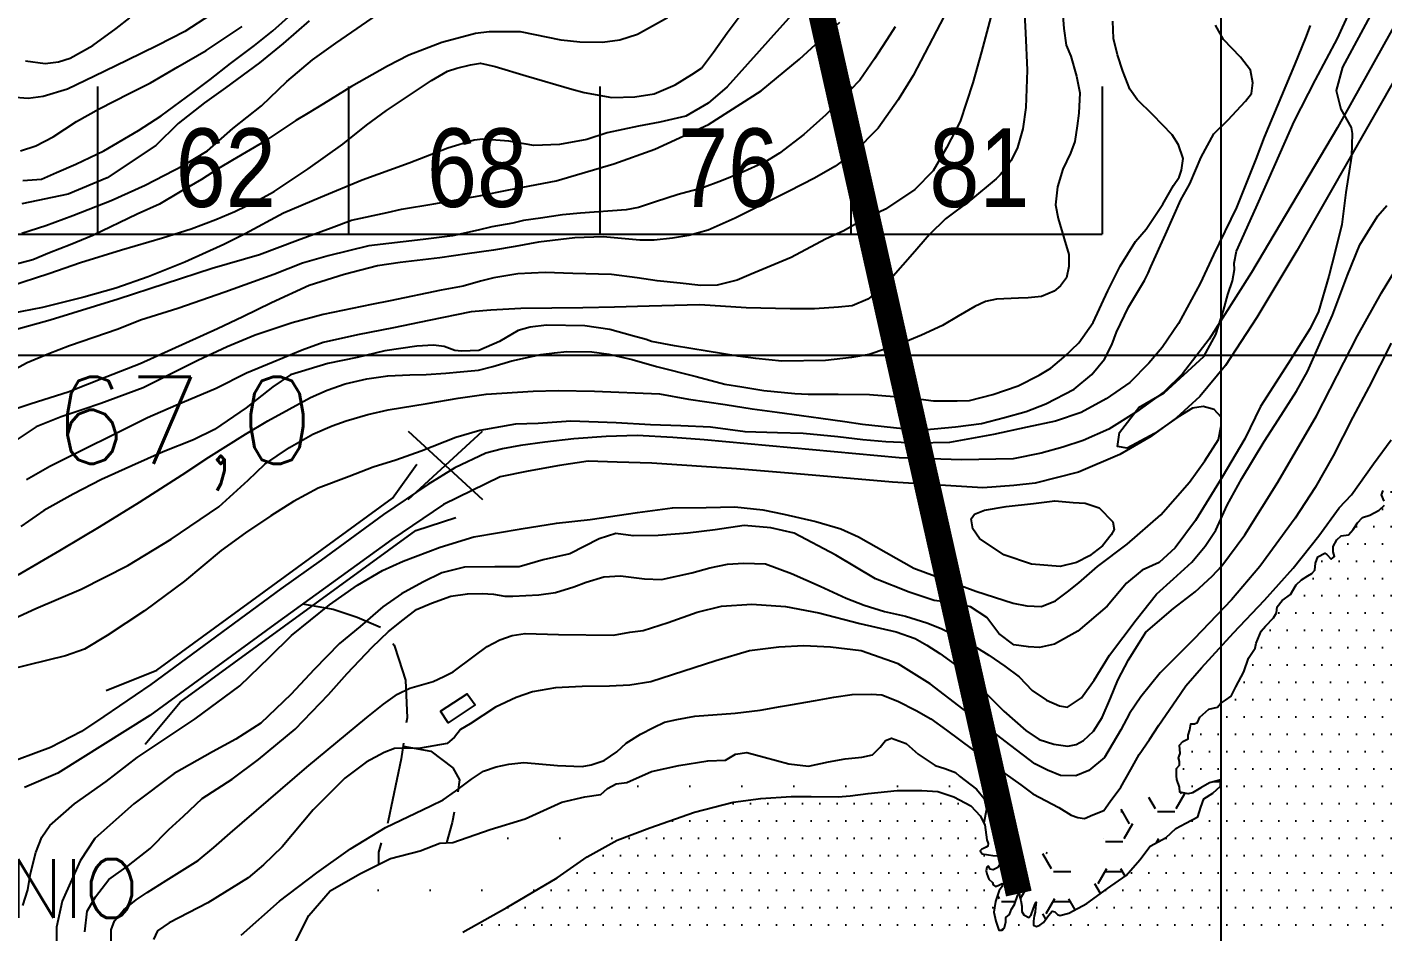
# Model space of a CAD drawing. Header units: millimetres. Extents: x 548366 to 1117317, y 7446967 to 14899125.
# Drawn here: x 551813 to 552434, y 7454151 to 7454565 of the extents above; entities that cross this region are included whole.
import ezdxf
from ezdxf.enums import TextEntityAlignment as Align

# ---------------------------------------------------------------- set-up
doc = ezdxf.new("R2010")
doc.units = ezdxf.units.MM
doc.header["$MEASUREMENT"] = 0
doc.linetypes.add('ACAD_ISO11W100', pattern=[33, 12, -3, 12, -3, 0, -3])
doc.linetypes.add('CAMINHO', pattern=[3.75, 3, -0.75])
for name, color, linetype in [('AFLORAMENTO_ROCHOSO', 32, 'Continuous'), ('AUTO_ESTRADA', 224, 'Continuous'), ('CAMINHO', 1, 'CAMINHO'), ('CURVA_INTERMEDIÁRIA', 32, 'Continuous'), ('CURVA_MESTRA', 36, 'Continuous'), ('EDIFICAÇÃO', 7, 'Continuous'), ('ELETRO_PROP', 230, 'Continuous'), ('HACHURA_OCEANO', 131, 'Continuous'), ('MALHA_TM', 8, 'Continuous'), ('OCEANO', 5, 'Continuous'), ('PONTE', 8, 'Continuous'), ('PRAIA', 7, 'Continuous'), ('PTO_COTADO', 7, 'Continuous'), ('RADIAIS', 222, 'Continuous')]:
    doc.layers.add(name, color=color, linetype=linetype)
doc.styles.add('ar_n', font='ARIALN.TTF', dxfattribs={"height": 30})
doc.styles.add('ROMANS', font='romans.shx')
pattern_1 = [(0, (0, 0), (3.96875, 7.9375), [0, -7.9375])]

msp = doc.modelspace()

# ---------------------------------------------------------------- hatches: boundary and pattern name
at = {"layer": 'AFLORAMENTO_ROCHOSO'}
h = msp.add_hatch(dxfattribs=at)
h.set_pattern_fill('HEX', color=256, scale=2.5, style=0)
h.set_pattern_definition([(0, (0, 0), (0, 13.74815), [7.9375, -15.875]), (120, (0, 0), (-11.906247155, -6.874075), [7.9375, -15.875]), (60, (7.938, 0), (-11.906247155, 6.874075), [7.9375, -15.875])])
h.paths.add_polyline_path([(552316.56, 7454176.48), (552322.92, 7454183.61), (552327.63, 7454189.93), (552334.92, 7454193.81), (552339.42, 7454197.99), (552343.92, 7454200.47), (552349.5, 7454203.26), (552350.9, 7454207.75), (552352.14, 7454211.62), (552356.33, 7454214.1), (552359.9, 7454217.36), (552360, 7454219.29), (552360, 7454220.29), (552354.78, 7454218.91), (552350.9, 7454216.58), (552347.02, 7454214.26), (552345, 7454213.79), (552341.28, 7454214.57), (552334.45, 7454211.5), (552330.57, 7454210.34), (552325.53, 7454213.05), (552318.93, 7454211.5), (552314.3, 7454207.2), (552313.8, 7454202.4), (552312.8, 7454198.1), (552311.9, 7454196.1), (552308.5, 7454195.2), (552303.2, 7454190.8), (552297.3, 7454187.5), (552294.9, 7454182.2), (552291.1, 7454178.3), (552284.3, 7454180.3), (552281.8, 7454183.7), (552280.4, 7454187.1), (552279.9, 7454189.1), (552278.5, 7454192), (552268.51, 7454188.25), (552265.01, 7454182.44), (552259.77, 7454172.84), (552259.77, 7454171.36), (552258.46, 7454169.63), (552256.81, 7454164.59), (552255.94, 7454159.55), (552256.9, 7454155.55), (552258.29, 7454151.3), (552259.86, 7454151.3), (552260.9, 7454152.6), (552261.42, 7454155.21), (552261.51, 7454157.12), (552263.16, 7454158.51), (552264.12, 7454160.94), (552265.51, 7454163.2), (552266.9, 7454167.54), (552267.42, 7454168.15), (552267.68, 7454167.98), (552267.77, 7454167.11), (552268.38, 7454164.94), (552268.73, 7454162.33), (552268.73, 7454159.98), (552269.77, 7454158.33), (552271.95, 7454157.21), (552273.08, 7454158.42), (552274.82, 7454163.11), (552275.43, 7454164.15), (552275.08, 7454161.72), (552274.9, 7454159.55), (552274.38, 7454157.9), (552274.12, 7454155.47), (552274.12, 7454153.64), (552275.6, 7454153.12), (552276.99, 7454153.73), (552278.69, 7454154.9), (552281.03, 7454158.04), (552282.73, 7454160.06), (552283.97, 7454159.75), (552285.22, 7454158.51), (552286.15, 7454158.04), (552290.34, 7454159.13), (552298.56, 7454163.62), (552308.02, 7454170.44)])
at = {"layer": 'HACHURA_OCEANO'}
h = msp.add_hatch(dxfattribs=at)
h.set_pattern_fill('DOTS', color=256, scale=5, style=0)
h.set_pattern_definition(pattern_1)
h.paths.add_polyline_path([(552860, 7454410), (552481.62, 7454410), (552481.15, 7454405.47), (552479.38, 7454404.14), (552474.73, 7454403.26), (552470.3, 7454401.49), (552466.54, 7454401.05), (552463.88, 7454399.72), (552462.56, 7454395.75), (552461.9, 7454392.84), (552460.29, 7454392.04), (552457.88, 7454391.9), (552456.8, 7454391.23), (552456.4, 7454388.82), (552455.6, 7454387.75), (552454.66, 7454386.68), (552453.72, 7454384.67), (552451.84, 7454381.73), (552449.16, 7454373.15), (552444.46, 7454368.2), (552442.18, 7454363.38), (552438.83, 7454360.3), (552437.63, 7454358.83), (552437.46, 7454356.59), (552437.73, 7454354.31), (552437.32, 7454353.24), (552434.37, 7454352.97), (552433.57, 7454350.97), (552434.91, 7454348.02), (552435.04, 7454346.14), (552432.63, 7454343.87), (552428.34, 7454341.59), (552424.98, 7454340.52), (552422.71, 7454338.11), (552420.69, 7454335.03), (552418.55, 7454332.62), (552415.19, 7454332.08), (552413.18, 7454330.21), (552411.52, 7454327.29), (552411.52, 7454324.74), (552412.06, 7454322.6), (552410.58, 7454321.4), (552408.57, 7454323.54), (552407.63, 7454324.21), (552404.41, 7454322.47), (552403.34, 7454319.52), (552403.07, 7454316.31), (552401.73, 7454314.83), (552399.85, 7454313.76), (552397.04, 7454312.02), (552394.49, 7454309.61), (552391.94, 7454305.19), (552388.05, 7454302.51), (552385.77, 7454299.57), (552385.5, 7454296.89), (552384.16, 7454294.48), (552380.54, 7454290.73), (552378.53, 7454288.45), (552376.2, 7454282.97), (552375.66, 7454280.56), (552372.71, 7454276.01), (552370.57, 7454269.85), (552366.81, 7454262.88), (552364.8, 7454258.6), (552362.12, 7454256.86), (552360, 7454255.37), (552360, 7454220.29), (552360.05, 7454220.3), (552360, 7454219.29), (552360, 7453910), (552860, 7453910)])
h = msp.add_hatch(dxfattribs=at)
h.set_pattern_fill('DOTS', color=256, scale=5, style=0)
h.set_pattern_definition(pattern_1)
h.paths.add_polyline_path([(552344.58, 7454232.41), (552343.45, 7454231), (552342.35, 7454229.79), (552341.12, 7454228.59), (552341.12, 7454226.98), (552339.67, 7454225.52), (552339.67, 7454223.58), (552339.67, 7454222.13), (552339.91, 7454220.43), (552341.12, 7454216.89), (552341.28, 7454214.57), (552345, 7454213.79), (552347.02, 7454214.26), (552350.9, 7454216.58), (552354.78, 7454218.91), (552360, 7454220.29), (552360, 7454255.37), (552359.84, 7454255.25), (552358.5, 7454253.51), (552357.14, 7454253.24), (552355.24, 7454249.93), (552352.78, 7454245.64), (552350.61, 7454241.89), (552348.76, 7454238.76), (552347.17, 7454236.2), (552345.8, 7454234.11)])
h = msp.add_hatch(dxfattribs=at)
h.set_pattern_fill('DOTS', color=256, scale=5, style=0)
h.set_pattern_definition(pattern_1)
h.paths.add_polyline_path([(552360, 7454217.45), (552356.33, 7454214.1), (552352.14, 7454211.62), (552350.9, 7454207.75), (552349.5, 7454203.26), (552343.92, 7454200.47), (552339.42, 7454197.99), (552334.92, 7454193.81), (552327.63, 7454189.93), (552322.92, 7454183.61), (552316.56, 7454176.48), (552308.02, 7454170.44), (552298.56, 7454163.62), (552290.34, 7454159.13), (552285.78, 7454157.95), (552283.97, 7454159.75), (552282.73, 7454160.06), (552281.03, 7454158.04), (552278.69, 7454154.9), (552276.99, 7454153.73), (552275.6, 7454153.12), (552274.12, 7454153.64), (552274.12, 7454155.47), (552274.38, 7454157.9), (552274.9, 7454159.55), (552275.08, 7454161.72), (552275.43, 7454164.15), (552274.82, 7454163.11), (552273.08, 7454158.42), (552271.95, 7454157.21), (552269.77, 7454158.33), (552268.73, 7454159.98), (552268.73, 7454162.33), (552268.38, 7454164.94), (552267.77, 7454167.11), (552267.68, 7454167.98), (552267.42, 7454168.15), (552266.9, 7454167.54), (552265.51, 7454163.2), (552264.12, 7454160.94), (552263.16, 7454158.51), (552261.51, 7454157.12), (552261.42, 7454155.21), (552260.9, 7454152.6), (552259.86, 7454151.3), (552258.29, 7454151.3), (552256.9, 7454155.55), (552255.94, 7454159.55), (552256.81, 7454164.59), (552258.46, 7454169.63), (552259.77, 7454171.36), (552259.77, 7454172.84), (552258.03, 7454171.8), (552256.8, 7454171.4), (552255.69, 7454172.14), (552255.41, 7454173.26), (552253.74, 7454174.74), (552252.72, 7454177.15), (552252.44, 7454178.54), (552252.72, 7454180.21), (552253.46, 7454180.77), (552254.3, 7454179.28), (552255.69, 7454179.01), (552257.82, 7454180.12), (552259.12, 7454182.16), (552260.05, 7454184.11), (552259.5, 7454185.03), (552257.92, 7454185.5), (552255.5, 7454185.59), (552253.55, 7454185.87), (552250.67, 7454186.33), (552249.75, 7454187.81), (552250.4, 7454188.46), (552251.23, 7454188.83), (552252.53, 7454189.39), (552253.18, 7454189.95), (552253.37, 7454191.15), (552252.72, 7454192.73), (552251.87, 7454199.58), (552249.74, 7454203.75), (552245.37, 7454208.39), (552237.66, 7454212.56), (552230.33, 7454214.88), (552222.99, 7454215.44), (552211.72, 7454215.33), (552198.32, 7454213.97), (552190.1, 7454212.9), (552184.61, 7454212.44), (552172.28, 7454212.6), (552163.14, 7454212.6), (552149.13, 7454211.68), (552136.49, 7454210.01), (552118.86, 7454205.41), (552098.3, 7454198.27), (552083.38, 7454192.64), (552069.67, 7454185.04), (552055.88, 7454175.34), (552032.73, 7454161.8), (552012.62, 7454150.4), (551995.26, 7454140.82), (551980.7, 7454130.65), (551971.56, 7454125.33), (551966.68, 7454123.96), (551962.57, 7454121.07), (551960.14, 7454119.25), (551957.09, 7454118.49), (551953.28, 7454117.73), (551948.26, 7454114.53), (551944.3, 7454110.58), (551940.95, 7454106.78), (551937.9, 7454101.45), (551936.68, 7454097.35), (551936.07, 7454093.7), (551935.71, 7454089.77), (551934.95, 7454087.49), (551934.49, 7454086.88), (551934.03, 7454084.75), (551934.34, 7454081.56), (551934.03, 7454080.5), (551932.82, 7454080.34), (551931.29, 7454080.8), (551929.31, 7454081.1), (551927.49, 7454080.65), (551926.72, 7454079.58), (551927.49, 7454077.61), (551929.62, 7454076.24), (551930.72, 7454074.25), (551929.47, 7454072.74), (551929.47, 7454071.07), (551930.23, 7454068.94), (551931.6, 7454066.96), (551933.12, 7454065.44), (551934.34, 7454063.46), (551934.95, 7454062.09), (551934.19, 7454059.66), (551934.34, 7454054.8), (551933.88, 7454049), (551933.48, 7454046.17), (551934.09, 7454043.54), (551934.29, 7454041.92), (551933.28, 7454038.48), (551931.45, 7454034.84), (551931.05, 7454033.43), (551931.05, 7454032.01), (551931.65, 7454031.2), (551933.07, 7454031.2), (551933.07, 7454029.38), (551932.67, 7454026.15), (551931.86, 7454023.52), (551929.22, 7454020.08), (551928.41, 7454017.25), (551927.6, 7454016.44), (551926.39, 7454016.44), (551925.38, 7454016.44), (551924.57, 7454016.04), (551923.96, 7454012.19), (551922.14, 7454007.34), (551920.51, 7454001.88), (551917.42, 7453995.58), (551916.09, 7453991.75), (551915.59, 7453990.08), (551915.75, 7453989.09), (551916.75, 7453988.42), (551917.84, 7453987.69), (551917.09, 7453985.43), (551914.38, 7453981.45), (551910.38, 7453975.29), (551905.71, 7453964.64), (551899.88, 7453954.66), (551897.55, 7453948.17), (551895.22, 7453945.51), (551892.72, 7453942.68), (551890.72, 7453939.02), (551887.51, 7453935.39), (551886.17, 7453933.56), (551886.01, 7453932.73), (551887.57, 7453931.95), (551886.34, 7453929.73), (551884.84, 7453928.07), (551881.51, 7453924.57), (551872.67, 7453916.75), (551869.01, 7453911.26), (551867.89, 7453910), (552360, 7453910)])
at = {"layer": 'PRAIA'}
h = msp.add_hatch(dxfattribs=at)
h.set_pattern_fill('DOTS', color=40, scale=15, style=0)
h.set_pattern_definition([(0, (0, 0), (11.90625, 23.8125), [0, -23.8125])])
h.paths.add_polyline_path([(552069.67, 7454185.04), (552083.38, 7454192.64), (552098.3, 7454198.27), (552118.86, 7454205.41), (552136.49, 7454210.01), (552149.13, 7454211.68), (552163.14, 7454212.6), (552172.28, 7454212.6), (552184.61, 7454212.44), (552190.1, 7454212.9), (552198.32, 7454213.97), (552211.72, 7454215.33), (552222.99, 7454215.44), (552230.33, 7454214.88), (552237.66, 7454212.56), (552245.37, 7454208.39), (552249.74, 7454203.75), (552251.38, 7454200.55), (552252.6, 7454206.91), (552251.55, 7454211.79), (552248.06, 7454215.98), (552240.21, 7454221.95), (552238.47, 7454223.7), (552233.58, 7454225.44), (552229.04, 7454226.84), (552221.35, 7454232.07), (552215.76, 7454236.95), (552209.13, 7454239.39), (552206.33, 7454238.35), (552203.89, 7454235.21), (552200.39, 7454231.72), (552195.5, 7454230.67), (552187.82, 7454229.98), (552180.13, 7454228.58), (552171.05, 7454226.49), (552161.97, 7454227.54), (552150.79, 7454230.67), (552142.76, 7454232.77), (552137.52, 7454232.07), (552132.98, 7454229.28), (552124.94, 7454228.93), (552111.67, 7454226.84), (552099.1, 7454224.05), (552087.71, 7454219.09), (552082.82, 7454218.39), (552078.98, 7454216.3), (552075.83, 7454213.51), (552068.5, 7454212.46), (552058.02, 7454210.02), (552041.25, 7454202.35), (552025.18, 7454197.46), (552008.07, 7454191.53), (552004.48, 7454191.32), (552003.53, 7454189.91), (552002.47, 7454188.89), (552001.09, 7454188.09), (551999.71, 7454187.9), (551998.27, 7454188.14), (551996.38, 7454188.98), (551993.05, 7454187.7), (551979.42, 7454184.21), (551965.45, 7454177.23), (551951.76, 7454169.34), (551941.98, 7454158.17), (551935, 7454144.22), (551935, 7454140.39), (551934.65, 7454134.46), (551933.25, 7454130.97), (551933.25, 7454127.48), (551933.6, 7454122.25), (551930.46, 7454119.11), (551927.31, 7454114.92), (551926.26, 7454111.44), (551927.66, 7454109.34), (551928.36, 7454105.16), (551928.01, 7454101.32), (551930.05, 7454093.5), (551930.71, 7454080.98), (551932.82, 7454080.34), (551934.03, 7454080.5), (551934.34, 7454081.56), (551934.03, 7454084.75), (551934.49, 7454086.88), (551934.95, 7454087.49), (551935.71, 7454089.77), (551936.07, 7454093.7), (551936.68, 7454097.35), (551937.9, 7454101.45), (551940.95, 7454106.78), (551944.3, 7454110.58), (551948.26, 7454114.53), (551953.28, 7454117.73), (551957.09, 7454118.49), (551960.14, 7454119.25), (551962.57, 7454121.07), (551966.68, 7454123.96), (551971.56, 7454125.33), (551980.7, 7454130.65), (551995.26, 7454140.82), (552012.62, 7454150.4), (552032.73, 7454161.8), (552055.88, 7454175.34)])

# ---------------------------------------------------------------- linework, layer by layer
at = {"layer": 'AUTO_ESTRADA', "linetype": 'Continuous'}
for points in [[(552459.35, 7454575.82), (552432.81, 7454529.4), (552394.86, 7454462.78), (552376.48, 7454432.18), (552362.19, 7454410.24), (552350.45, 7454395.96), (552339.73, 7454386.27), (552327.99, 7454377.6), (552313.7, 7454369.44), (552294.81, 7454361.28), (552274.9, 7454356.18), (552265.21, 7454355.16), (552250.91, 7454354.14), (552209.57, 7454356.69), (552169.24, 7454360.26), (552138.01, 7454362.8), (552099.21, 7454365.35), (552083.39, 7454365.86), (552070.12, 7454366.37), (552056.85, 7454364.33), (552042.55, 7454361.78), (552029.79, 7454359.23), (552003.76, 7454346.47), (551980.04, 7454330.46), (551926.44, 7454291.7), (551869.12, 7454249.83), (551827.05, 7454223.28), (551811.79, 7454216.83)], [(552440.57, 7454567.77), (552413.42, 7454519.21), (552374.09, 7454452.86), (552354.69, 7454422.26), (552342.44, 7454406.44), (552334.07, 7454398.07), (552321.37, 7454388.88), (552308.67, 7454381.01), (552296.85, 7454375.76), (552287.66, 7454372.7), (552277.59, 7454370.07), (552264.9, 7454367.45), (552241.13, 7454366.92), (552212.54, 7454367.94), (552123.22, 7454376.1), (552108.93, 7454377.12), (552092.59, 7454378.14), (552078.3, 7454377.63), (552063.5, 7454376.61), (552050.22, 7454375.08), (552038.99, 7454373.55), (552030.83, 7454372.02), (552023.22, 7454370.04), (552008.88, 7454363.35), (551996.63, 7454355.7), (551976.21, 7454341.93), (551947.63, 7454321.01), (551929.25, 7454307.75), (551869.61, 7454264.01), (551848.07, 7454249.34), (551837.8, 7454242.49), (551823.72, 7454235.07), (551801.57, 7454226.84)]]:
    msp.add_lwpolyline(points, dxfattribs=at)
at = {"layer": 'CAMINHO', "ltscale": 12.5, "flags": 128}
for points in [[(551939.17, 7454300.91), (551953.16, 7454298.5), (551964.26, 7454294.87), (551975.16, 7454290.18), (551981.14, 7454282.07), (551983.27, 7454275.46), (551986.31, 7454266.02), (551987.06, 7454248.75), (551984.43, 7454229.98), (551978.42, 7454201.44), (551973.91, 7454187.18), (551973.94, 7454181.47)], [(551985.23, 7454235.71), (551997.96, 7454233.36), (552008.11, 7454225.85), (552011.12, 7454220.21), (552009.99, 7454211.96), (552007.74, 7454200.69), (552005.13, 7454191.36)]]:
    msp.add_lwpolyline(points, dxfattribs=at)
at = {"layer": 'CURVA_INTERMEDIÁRIA'}
for points, elevation in [([(552178.91, 7454588.4), (552157.76, 7454564.69), (552133.73, 7454537.96), (552125.06, 7454530.4), (552114.81, 7454524.52), (552102.94, 7454521.77), (552093.19, 7454519.89), (552078.81, 7454516.89), (552069.48, 7454513.83), (552056.85, 7454511.45), (552045.23, 7454511.07), (552033.73, 7454512.95), (552021.85, 7454513.95), (552017.78, 7454513.45), (552005.78, 7454509.83), (551988.02, 7454502.95), (551966.46, 7454495.17), (551947.33, 7454487.17), (551930.51, 7454479.98), (551912.88, 7454470.47), (551903.12, 7454465.59), (551885.29, 7454457.53), (551868.41, 7454450.9), (551853.53, 7454445.64), (551838.9, 7454441.52), (551819.94, 7454436.84), (551805.81, 7454434.09)], 160), ([(552258.35, 7454584.44), (552250.37, 7454553.95), (552246.38, 7454539.76), (552240.54, 7454521.98), (552234.33, 7454509.93), (552228.12, 7454499.43), (552219.71, 7454490.83), (552206.34, 7454481.86), (552200.75, 7454479.21), (552195.46, 7454476.71), (552187.22, 7454471.98), (552178.77, 7454468.05), (552163.05, 7454459.74), (552144.81, 7454452.11), (552138.36, 7454449.37), (552129.18, 7454447.07), (552121.67, 7454446.81), (552112.22, 7454447.87), (552101.74, 7454449.02), (552092.56, 7454450.43), (552080.72, 7454451.94), (552063.09, 7454452.37), (552050.28, 7454452.81), (552037.82, 7454452.28), (552026.87, 7454450.34), (552020.72, 7454448.89), (552012.77, 7454446.59), (552002.7, 7454444.65), (551979.31, 7454439.87), (551970.74, 7454438.19), (551948.57, 7454433.59), (551934.37, 7454429.76), (551917.5, 7454424.11), (551904.69, 7454418.8), (551891.11, 7454412.47), (551866.11, 7454400), (551846.79, 7454392.79), (551838.57, 7454390.05), (551828.59, 7454386.69), (551817.02, 7454382.09), (551806.03, 7454374.8)], 120), ([(551811.02, 7454162.7), (551813.31, 7454169.83), (551814.43, 7454177.4), (551816.89, 7454187.02), (551819.67, 7454194), (551823.37, 7454199.4), (551834.59, 7454209.32), (551849.11, 7454219.58), (551863.4, 7454230.54), (551889.97, 7454248.24), (551910.38, 7454263.33), (551924.04, 7454276.57), (551934.14, 7454286.39), (551951.57, 7454300.49), (551964.35, 7454309.56), (551975.79, 7454316.26), (551985.25, 7454320.46), (552002.19, 7454326.95), (552017.67, 7454331.65), (552039.42, 7454335.37), (552055.48, 7454337.91), (552070.96, 7454339.67), (552092.65, 7454342.8), (552108.72, 7454344.96), (552124.2, 7454345.15), (552137.33, 7454345.35), (552150.07, 7454343.98), (552159.72, 7454341.99), (552174.42, 7454338.66), (552185.78, 7454335.33), (552194.01, 7454331.62), (552219.38, 7454317.31), (552247.79, 7454306.74), (552264.84, 7454301.27), (552271.11, 7454300.09), (552277.89, 7454299.76), (552284.27, 7454302.29), (552289.76, 7454306.46), (552294.96, 7454310.62), (552303.42, 7454318.06), (552317.13, 7454328.28), (552332.57, 7454341.67), (552345.64, 7454356.69), (552352.64, 7454366.46), (552358.89, 7454376.28), (552360.09, 7454382.52), (552360.1, 7454386.54), (552356.93, 7454389.98), (552351.84, 7454391.37), (552346.97, 7454390.67), (552340.25, 7454386.49), (552329.58, 7454379.05), (552317.05, 7454372.31), (552312.72, 7454373.08), (552313.57, 7454379.44), (552322.49, 7454390.9), (552333.96, 7454397.69), (552352.23, 7454414.24), (552357.75, 7454424.42), (552361.15, 7454435.45), (552363.28, 7454442.66), (552365.4, 7454449.03), (552366.25, 7454454.12), (552366.15, 7454457.13), (552367.16, 7454462.57), (552376.14, 7454482.57), (552385.13, 7454502.61), (552393.65, 7454522.03), (552403.35, 7454541.1), (552413.41, 7454560.05), (552424.53, 7454584.34)], 60), ([(552269.74, 7454577.2), (552270.52, 7454562.63), (552271.3, 7454545.53), (552270.6, 7454528.51), (552269.27, 7454518.62), (552266.88, 7454510.13), (552263.96, 7454504.15), (552259.84, 7454498.61), (552258.84, 7454497.55), (552257, 7454495.75), (552245.31, 7454486.01), (552233.83, 7454477.41), (552226.45, 7454470.3), (552218.69, 7454461.29), (552205.4, 7454446.11), (552198.26, 7454440.62), (552191.12, 7454437.51), (552184.71, 7454436.89), (552173.74, 7454436.17), (552162.6, 7454436.17), (552142.53, 7454436.59), (552121.25, 7454438.04), (552097.96, 7454437.41), (552082.17, 7454436.89), (552067.68, 7454436.58), (552039.21, 7454436.27), (552025.38, 7454435.52), (552016.37, 7454434.8), (551997.11, 7454430.76), (551980.78, 7454427.42), (551964.32, 7454424.2), (551948.68, 7454420.68), (551939, 7454417.22), (551925.75, 7454411.73), (551913.53, 7454406.65), (551899.63, 7454399.67), (551881.1, 7454391.8), (551868.08, 7454386.17), (551823.33, 7454363.95), (551812.67, 7454357.84)], 110), ([(552233.24, 7454570.37), (552218.97, 7454543.17), (552212.1, 7454531.9), (552202.91, 7454518.98), (552191.92, 7454507.79), (552183.03, 7454501.45), (552173.82, 7454496.11), (552162.12, 7454490.03), (552137.4, 7454477.79), (552125.02, 7454472.19), (552116.22, 7454469.81), (552108.66, 7454468.58), (552100.38, 7454467.61), (552093.72, 7454467.61), (552076.91, 7454469.19), (552063.97, 7454468.67), (552047.36, 7454466.71), (552036.53, 7454464.68), (552026.67, 7454463.01), (552014.61, 7454461.33), (552002.14, 7454459.56), (551983.83, 7454457.36), (551973.53, 7454455.86), (551958.24, 7454451.95), (551942.13, 7454446.84), (551924.96, 7454438.91), (551911.77, 7454432.52), (551900.15, 7454427.06), (551864.79, 7454410.88), (551849.48, 7454404.98), (551831.73, 7454398), (551814.83, 7454392.63), (551793.38, 7454385.63)], 130), ([(551805.06, 7454446.55), (551822.84, 7454452.37), (551837.38, 7454457.47), (551856.17, 7454463.28), (551875.04, 7454468.73), (551888.17, 7454472.83), (551899.36, 7454477.16), (551908.18, 7454480.77), (551919.1, 7454486.07), (551926.12, 7454489.97), (551941.79, 7454500.26), (551957.63, 7454511.57), (551968.51, 7454520.34), (551977.63, 7454527.14), (551991.86, 7454536.55), (551998.28, 7454540.75), (552005.55, 7454545.03), (552009.86, 7454546.53), (552016.17, 7454548.03), (552020.78, 7454548.73), (552027.4, 7454547.23), (552041.63, 7454543.03), (552062.62, 7454536.79), (552068.24, 7454535.29), (552080.87, 7454533.09), (552091.45, 7454533.28), (552100.27, 7454534.78), (552109.99, 7454538.78), (552117.51, 7454543.59), (552122.04, 7454546.53), (552127.48, 7454553.83), (552133.79, 7454562.74), (552139.22, 7454570.06)], 170), ([(551897.05, 7454570.9), (551885.15, 7454563.24), (551872.64, 7454556.85), (551858.58, 7454549.94), (551843.84, 7454542.8), (551831.42, 7454536.87), (551820.33, 7454533.53), (551813.47, 7454532.51), (551805.68, 7454533.16)], 230), ([(552106.41, 7454569.6), (552092.68, 7454561.85), (552084.58, 7454559.23), (552076.57, 7454558.19), (552066.17, 7454558.42), (552057.76, 7454559.36), (552039.05, 7454563.13), (552024.67, 7454563.07), (552018.39, 7454562.37), (552002.98, 7454558.18), (551995.02, 7454555.11), (551987.9, 7454552.37), (551978.09, 7454547.38), (551961.55, 7454538.06), (551948.72, 7454530.11), (551941.78, 7454525.77), (551936.03, 7454522.41), (551921.39, 7454512.72), (551906.99, 7454504.25), (551900.72, 7454500.42), (551892.82, 7454495.49), (551883.15, 7454489.83), (551873.57, 7454484.14), (551863.42, 7454479.61), (551843.01, 7454469.83), (551832.67, 7454465.53), (551823.17, 7454461.79), (551815.56, 7454458.66), (551806.85, 7454456.34)], 180), ([(551808.79, 7454314.31), (551827.87, 7454325.37), (551838.11, 7454331.44), (551846.08, 7454336.19), (551864.51, 7454347.54), (551883.92, 7454360.13), (551896.19, 7454368.21), (551912.96, 7454378.7), (551923.29, 7454384.77), (551942.88, 7454395.45), (551950.51, 7454398.95), (551958.62, 7454401.77), (551968.56, 7454404.05), (551978.22, 7454405.51), (551988.31, 7454405.89), (551995.87, 7454406.07), (552004.9, 7454406.71), (552011.37, 7454407.26), (552019.76, 7454407.99), (552026.41, 7454409.72), (552035.1, 7454412.29), (552041.39, 7454413.75), (552048.41, 7454415.21), (552054.66, 7454416.03), (552060.22, 7454416.58), (552071.79, 7454416.4), (552079.54, 7454415.31), (552090.29, 7454412.94), (552101.39, 7454409.73), (552119.52, 7454405.08), (552132.73, 7454401.62), (552140.53, 7454400.39), (552150.64, 7454398.75), (552164.76, 7454397.38), (552170.87, 7454397.11), (552184.69, 7454397.11), (552198.99, 7454396.84), (552210.29, 7454395.92), (552220.16, 7454395.11), (552228.26, 7454394.01), (552239.1, 7454394.01), (552244.89, 7454394.1), (552255.45, 7454396.84), (552267.1, 7454400.85), (552276.75, 7454405.77), (552279.76, 7454407.52), (552282.06, 7454409.03), (552287.98, 7454413.96), (552294.9, 7454420.52), (552301.5, 7454429.86), (552308.15, 7454444.45), (552313.81, 7454455.65), (552320.92, 7454467.05), (552325.74, 7454472.7), (552333.43, 7454484.08), (552338.35, 7454492.65), (552340.87, 7454496.52), (552342.05, 7454499.72), (552342.77, 7454505.04), (552340.63, 7454511.32), (552337.69, 7454515.95), (552328.79, 7454525.05), (552321.69, 7454532.09), (552318.32, 7454536.77), (552315.14, 7454545.17), (552312.65, 7454552.53), (552310.82, 7454560.14), (552310.5, 7454567.97)], 90), ([(551810.48, 7454470.8), (551821.48, 7454474.37), (551833.85, 7454478.9), (551851.46, 7454485.77), (551867, 7454492.91), (551884.83, 7454501.95), (551895.53, 7454508.64), (551907.22, 7454518.77), (551920.35, 7454529.22), (551932.01, 7454540.42), (551943.66, 7454550.34), (551954.48, 7454557.87), (551975.96, 7454572.74)], 190), ([(551810.95, 7454494.96), (551819.57, 7454495.59), (551826.48, 7454498.65), (551835.22, 7454502.53), (551848.09, 7454508.65), (551863.93, 7454517.87), (551874.43, 7454524.61), (551888.82, 7454535.28), (551896.88, 7454541.21), (551906.22, 7454548.63), (551917.09, 7454556.87), (551925.54, 7454563.54), (551934.04, 7454571.29)], 210), ([(551812.19, 7454549.76), (551821.2, 7454548.59), (551827.29, 7454549.32), (551832.65, 7454551.02), (551843.06, 7454556.79), (551853.7, 7454564.62), (551859.99, 7454569.49)], 240), ([(552210.77, 7454565.39), (552208.38, 7454561.58), (552201.24, 7454550.77), (552194.49, 7454540.9), (552185.75, 7454531.79), (552178.93, 7454525.09), (552168.9, 7454516.06), (552157.71, 7454507.56), (552151.07, 7454503.35), (552140.13, 7454498.52), (552131.24, 7454494.82), (552122.2, 7454491.5), (552111.23, 7454488.55), (552100.86, 7454485.18), (552093.07, 7454482.65), (552087.45, 7454481.48), (552066.51, 7454480.01), (552058.31, 7454479.17), (552048.26, 7454477.75), (552040.38, 7454476.68), (552035.46, 7454475.4), (552025.85, 7454473.76), (552019.7, 7454472.27), (552007.83, 7454469.66), (551994.37, 7454467.93), (551969.56, 7454464.99), (551950.88, 7454460.49), (551939.19, 7454457.04), (551925.99, 7454451.92), (551903.53, 7454443.83), (551881.97, 7454436.32), (551864.91, 7454430.91), (551854.72, 7454426.84), (551832.4, 7454419.16), (551822.92, 7454415.61), (551812.97, 7454411.46), (551788.79, 7454398.44)], 140), ([(551791.52, 7454287.18), (551816.92, 7454298.85), (551837.77, 7454307.6), (551859.11, 7454318.51), (551878.98, 7454330.58), (551900.87, 7454345.45), (551914.22, 7454357.63), (551921.92, 7454365.01), (551933.13, 7454372.61), (551943.92, 7454378.67), (551952.75, 7454382.47), (551959.11, 7454384.84), (551969.08, 7454387.71), (551978.38, 7454389.89), (551996.25, 7454392.77), (552010.42, 7454395.24), (552023.32, 7454397.01), (552044.79, 7454398.45), (552056.29, 7454398.76), (552072.89, 7454398.46), (552102.77, 7454397.22), (552116.1, 7454394.75), (552132.83, 7454392.29), (552145.15, 7454390.33), (552156.61, 7454388.87), (552167.83, 7454387.31), (552176.66, 7454386.02), (552187.71, 7454384.55), (552195.8, 7454383.27), (552214.21, 7454381.24), (552223.78, 7454380.69), (552238.36, 7454382.08), (552250.25, 7454383.62), (552260.89, 7454386.3), (552270.84, 7454389.07), (552279.86, 7454392.67), (552292.71, 7454399.27), (552300.84, 7454406.1), (552306.69, 7454413.08), (552310.08, 7454419.66), (552312.14, 7454425.41), (552317.7, 7454436.88), (552325.09, 7454449.11), (552326.65, 7454452.55), (552327.89, 7454455.34), (552334.67, 7454470.24), (552341.66, 7454486.12), (552345.87, 7454493.42), (552350.92, 7454505.72), (552356.77, 7454516.41), (552363.14, 7454522.65), (552371.29, 7454531.35), (552374.13, 7454534.88), (552374.72, 7454539.8), (552373.57, 7454545.53), (552368.96, 7454551.56), (552361.27, 7454559.64), (552357.5, 7454566.15)], 80), ([(552401.01, 7454566.09), (552398.83, 7454560.34), (552393.82, 7454548.02), (552379.81, 7454514.92), (552376.01, 7454504.71), (552367.2, 7454482.66), (552356.64, 7454460.94), (552350.58, 7454447.79), (552340.61, 7454429.51), (552333.1, 7454418.5), (552327.06, 7454411.26), (552318.28, 7454402.36), (552307.51, 7454394.87), (552295.94, 7454388.65), (552284.21, 7454384.61), (552271.18, 7454382), (552255.89, 7454378.56), (552235.58, 7454374.86), (552220.52, 7454374.62), (552206.42, 7454375.21), (552195.88, 7454376.16), (552184.5, 7454377.47), (552168.62, 7454379.01), (552156.88, 7454379.37), (552141.98, 7454379.74), (552126.09, 7454382), (552112.57, 7454382.59), (552098.57, 7454382.95), (552082.96, 7454383.89), (552062.08, 7454384.6), (552047.13, 7454383.53), (552036.74, 7454383.26), (552020.37, 7454380.41), (552009.46, 7454377.2), (551993.48, 7454370.91), (551981.85, 7454366.75), (551971.53, 7454363.54), (551960.5, 7454359.27), (551946.33, 7454353.97), (551935.06, 7454347.91), (551924.62, 7454341.27), (551913, 7454333.55), (551901.81, 7454325.4), (551885.09, 7454311.39), (551866.77, 7454297.79), (551849.59, 7454286.4), (551839.16, 7454280.22), (551830.54, 7454277.08), (551805.04, 7454270.78)], 70), ([(551809.91, 7454508.57), (551816.86, 7454510.94), (551824.81, 7454515.07), (551835.53, 7454522.03), (551845.91, 7454527.78), (551859.65, 7454534.88), (551869.54, 7454539.7), (551882.03, 7454547.05), (551895.05, 7454554.55), (551911.55, 7454565.53)], 220), ([(551839.35, 7454150.54), (551840.39, 7454160.01), (551844.24, 7454166.7), (551850.37, 7454174.54), (551859.36, 7454180.99), (551869.27, 7454188.83), (551877.89, 7454197.49), (551884.56, 7454203.69), (551893.23, 7454211.8), (551906.92, 7454220.62), (551918.98, 7454229.61), (551935.83, 7454243.44), (551951, 7454259.45), (551959.64, 7454269.09), (551971.11, 7454281.12), (551978.62, 7454288.31), (551985.31, 7454293.54), (551991.39, 7454298.38), (551998.3, 7454301.19), (552007.16, 7454304.42), (552014.73, 7454305.5), (552021.55, 7454305.75), (552026.74, 7454305.31), (552031.92, 7454304.45), (552035.6, 7454304.45), (552047.49, 7454305.1), (552055.05, 7454306.18), (552063.48, 7454308.77), (552069.1, 7454310.93), (552077.31, 7454313.3), (552084.88, 7454313.73), (552095.9, 7454312.44), (552103.72, 7454312.08), (552117.6, 7454315.19), (552125.76, 7454317.48), (552133.84, 7454319.13), (552141.19, 7454319.56), (552151.34, 7454319.35), (552163.23, 7454314.82), (552176.42, 7454308.99), (552188.3, 7454303.59), (552196.52, 7454300.35), (552205.84, 7454297.39), (552215.47, 7454295.29), (552225.19, 7454292.26), (552231.89, 7454289.67), (552243.56, 7454283.63), (552253.72, 7454277.37), (552261.07, 7454272.41), (552267.55, 7454267.44), (552273.6, 7454261.18), (552280.09, 7454256.86), (552286.14, 7454254.27), (552289.68, 7454253.66), (552296.08, 7454257.94), (552301.92, 7454265.93), (552309.05, 7454277.37), (552321.15, 7454293.56), (552330.45, 7454305.43), (552338.38, 7454312.38), (552346.72, 7454320), (552352.76, 7454327.36), (552357.66, 7454334.71), (552362.9, 7454346.15), (552369.63, 7454358.35), (552379.93, 7454375.35), (552386.3, 7454385.31), (552394.66, 7454398.36), (552399.73, 7454407.51), (552411.18, 7454433.33), (552418.09, 7454451.61), (552423.66, 7454465.5), (552428.55, 7454473.51), (552431.98, 7454478.74), (552436.1, 7454483.58)], 40), ([(551851.51, 7454146.43), (551851.46, 7454151.49), (551852.99, 7454155.66), (551857.32, 7454160.72), (551862.84, 7454165.3), (551867.99, 7454168.57), (551876.72, 7454174.2), (551891.29, 7454183.32), (551898.58, 7454189.29), (551906.03, 7454195.79), (551941.12, 7454226.06), (551968.66, 7454248.81), (551976.3, 7454255.01), (551982.64, 7454259.6), (551988.4, 7454262.28), (551998.96, 7454265.42), (552003.98, 7454267.62), (552008.17, 7454269.84), (552017.89, 7454276.95), (552023.77, 7454281.36), (552029.52, 7454284.41), (552035.22, 7454286.51), (552041.25, 7454287.29), (552056.48, 7454286.84), (552081.74, 7454286.58), (552089.15, 7454287.89), (552095.24, 7454288.74), (552106.71, 7454292.46), (552119.98, 7454297.19), (552131.1, 7454299.89), (552145.13, 7454300.74), (552160.56, 7454299.74), (552175.76, 7454296.86), (552194.61, 7454291.94), (552211.24, 7454288.04), (552219.95, 7454285.03), (552225.19, 7454282.02), (552231.16, 7454278.16), (552241.73, 7454270.53), (552260.49, 7454251.78), (552270.68, 7454242.91), (552276.77, 7454238.78), (552283.52, 7454236.69), (552289.83, 7454235.66), (552293.65, 7454236.52), (552297.06, 7454238.35), (552301.71, 7454242.54), (552305.64, 7454248.89), (552309.44, 7454257.66), (552312.87, 7454265.99), (552317.65, 7454275.21), (552322.57, 7454283), (552325.67, 7454287.99), (552338.27, 7454298.86), (552348.3, 7454306.45), (552356.1, 7454313.65), (552360.42, 7454318.43), (552370.94, 7454332.5), (552386.1, 7454356.79), (552403.82, 7454387.13), (552422.71, 7454423.71), (552433.56, 7454443.5), (552441.75, 7454456.86)], 30), ([(552438.1, 7454420.46), (552427.79, 7454400.23), (552420.55, 7454386.54), (552411.49, 7454368.78), (552403.25, 7454354.24), (552394.01, 7454340.23), (552377.8, 7454318.12), (552364.84, 7454302.74), (552347.78, 7454284.97), (552332.21, 7454269.3), (552323.33, 7454258.31), (552318.08, 7454250.65), (552314.22, 7454243.2), (552306.69, 7454230.58), (552299.51, 7454224.62), (552293.51, 7454222.11), (552286.48, 7454222.32), (552280.52, 7454224.73), (552274.7, 7454227.57), (552263.81, 7454236.06), (552255.21, 7454242.65), (552241.9, 7454252.67), (552226.82, 7454264.35), (552212.2, 7454273.42), (552195.18, 7454279.35), (552181.12, 7454281.05), (552168.83, 7454281.76), (552157.41, 7454281.12), (552143.92, 7454279.42), (552128.54, 7454274.84), (552108.65, 7454268.39), (552098.71, 7454265.2), (552089.14, 7454263.71), (552079.84, 7454263.14), (552067.27, 7454263), (552055.15, 7454262.5), (552044.57, 7454260.59), (552037.1, 7454257.95), (552027.58, 7454253.63), (552015.91, 7454245.96), (552011.53, 7454243.29), (552008.81, 7454239.76), (552005.37, 7454236.88), (551993.16, 7454234.75), (551981.24, 7454234.58), (551976.55, 7454232.88), (551968.31, 7454228.45), (551958.56, 7454221), (551949.47, 7454212.01), (551944, 7454206.46), (551929.75, 7454189.62), (551921.3, 7454181.26), (551914.29, 7454175.36), (551895.77, 7454163.96), (551878.01, 7454154.73), (551872.62, 7454151.06), (551870.88, 7454147.13)], 20), ([(551911.08, 7454149.11), (551928.61, 7454164.6), (551945.75, 7454177.72), (551961.08, 7454188.58), (551977.16, 7454198.37), (551997.94, 7454208.36), (552003.6, 7454211.13), (552009.22, 7454215.05), (552016.56, 7454220.65), (552022.11, 7454224.26), (552027.89, 7454226.26), (552033.66, 7454227.48), (552040.55, 7454228.26), (552055.93, 7454226.86), (552067.26, 7454226.42), (552071.37, 7454227.08), (552077.42, 7454229.16), (552083.21, 7454233.08), (552087.49, 7454237.04), (552093.97, 7454241.24), (552099.97, 7454244.34), (552104.99, 7454246.66), (552110.76, 7454247.99), (552118.87, 7454249.43), (552137.38, 7454250.87), (552148.93, 7454252.21), (552158.14, 7454253.89), (552162.84, 7454254.63), (552174.22, 7454256.66), (552182.7, 7454258.21), (552190.98, 7454259.45), (552199.83, 7454259.57), (552204.64, 7454259.3), (552212.03, 7454256.41), (552220.37, 7454252.06), (552227.13, 7454248.19), (552234.26, 7454243.12), (552246.24, 7454234.16), (552257.4, 7454225.79), (552268.37, 7454217.94), (552273.87, 7454213.81), (552285.74, 7454207.61), (552291.43, 7454204.1), (552294.45, 7454202.98), (552297.59, 7454202.59), (552301.35, 7454204.19), (552306.38, 7454206.29), (552309.28, 7454210.32), (552314.24, 7454216.93), (552318.69, 7454225.09), (552322.62, 7454231.91), (552327.27, 7454238.72), (552331.62, 7454245.37), (552339.63, 7454257.13), (552343.97, 7454263.32), (552351.11, 7454271.59), (552365.75, 7454287.69), (552380.01, 7454302.7), (552393.15, 7454317.37), (552404.94, 7454332.13), (552414.17, 7454344.98), (552419.86, 7454350.95), (552430.02, 7454365.12), (552438.08, 7454376.17)], 10), ([(552251.65, 7454343.87), (552261.67, 7454345.56), (552274.17, 7454346.92), (552283.96, 7454348.16), (552292.4, 7454347.37), (552297.83, 7454347.08), (552304.3, 7454344.93), (552310.57, 7454338.47), (552311.16, 7454334.95), (552309.76, 7454332.59), (552305.82, 7454327.51), (552299.85, 7454323), (552293.84, 7454319.82), (552286.41, 7454318.02), (552273.25, 7454319.14), (552260.54, 7454323.43), (552249.4, 7454330.88), (552246.36, 7454335.28), (552245.57, 7454339.9), (552247.15, 7454342.05), (552251.65, 7454343.87)], 70)]:
    msp.add_lwpolyline(points, dxfattribs=dict(at, elevation=elevation))
at = {"layer": 'CURVA_MESTRA'}
for points, elevation in [([(552287.34, 7454574.76), (552288, 7454564.67), (552289.06, 7454556.98), (552291.2, 7454551.93), (552293.86, 7454542.78), (552295.45, 7454535.22), (552294.92, 7454525.8), (552294.13, 7454520.09), (552293.06, 7454512.79), (552291.07, 7454507.49), (552287.61, 7454500.19), (552285.22, 7454492.09), (552284.29, 7454483.87), (552285.49, 7454477.5), (552288.14, 7454468.21), (552290.27, 7454461.05), (552290.27, 7454455.49), (552289.2, 7454450.43), (552286.59, 7454446.68), (552283.66, 7454444.2), (552277.86, 7454441.84), (552271.76, 7454441.13), (552267.31, 7454441), (552257.18, 7454440.58), (552252.19, 7454439.47), (552247.3, 7454437.28), (552239.6, 7454432.73), (552232.42, 7454428.45), (552222.83, 7454424.11), (552213.59, 7454420.26), (552198.91, 7454415.22), (552190.71, 7454413.88), (552178.77, 7454412.44), (552158.87, 7454412.14), (552146.95, 7454413.36), (552138.64, 7454414.51), (552124.56, 7454416.76), (552109.67, 7454419.2), (552099.1, 7454421.14), (552096.61, 7454422.15), (552090.4, 7454423.85), (552080, 7454426.67), (552068.55, 7454428.33), (552050.96, 7454428.69), (552043.55, 7454427.8), (552037.99, 7454426.16), (552029.5, 7454421.26), (552019.98, 7454417.04), (552012.02, 7454416.79), (552009.01, 7454417.12), (552004.09, 7454418.89), (551999.21, 7454419.53), (551991.49, 7454419), (551976.85, 7454416.86), (551964.12, 7454413.79), (551950.81, 7454411.13), (551933.62, 7454405.84), (551925.53, 7454400.34), (551913.38, 7454390.81), (551898.74, 7454380.82), (551889.16, 7454376.16), (551875.22, 7454370.62), (551860.98, 7454364.23), (551847.01, 7454357.97), (551833.97, 7454351.18), (551820.6, 7454343.79), (551810.09, 7454336.47)], 100), ([(551800.9, 7454424.89), (551823.53, 7454431.18), (551854.65, 7454440.75), (551897.74, 7454454.75), (551919.5, 7454461.04), (551936.89, 7454467.7), (551952.33, 7454473.33), (551961.54, 7454476.86), (551977.89, 7454480.3), (551984.57, 7454481.78), (551999.28, 7454484.36), (552020.11, 7454487.98), (552033.77, 7454490.66), (552055.36, 7454494.79), (552081.82, 7454502.57), (552100.62, 7454509.31), (552125.18, 7454520.71), (552149.29, 7454536.14), (552166.96, 7454550.56), (552185.38, 7454567.56)], 150), ([(551942.17, 7454568.21), (551930.26, 7454557.77), (551919.41, 7454548.99), (551903.85, 7454537.4), (551894.2, 7454530.51), (551882.19, 7454521.07), (551871.88, 7454510.96), (551849.63, 7454496.21), (551831.72, 7454488.74), (551810.58, 7454484.24)], 200), ([(552429.48, 7454572.47), (552415.72, 7454546.93), (552412.89, 7454536.23), (552415.05, 7454527.63), (552419.68, 7454519.21), (552420.17, 7454516.47), (552419.84, 7454506.21), (552417.26, 7454489.43), (552415.4, 7454474.74), (552412.33, 7454462.49), (552409.5, 7454451.19), (552404.71, 7454434.88), (552400.91, 7454427.13), (552390.88, 7454411.18), (552378.15, 7454391.34), (552371.04, 7454376.53), (552360.58, 7454359.02), (552348.38, 7454339.16), (552339.05, 7454326.59), (552331.8, 7454319.83), (552323.99, 7454316.41), (552316.8, 7454310.42), (552307.92, 7454299.84), (552294.39, 7454288.46), (552283.84, 7454282.48), (552276.96, 7454280.94), (552271.86, 7454281.31), (552265.16, 7454282.18), (552258.24, 7454287.36), (552252.69, 7454294.63), (552245.23, 7454299.52), (552238.11, 7454301.3), (552228.63, 7454302.47), (552217.18, 7454306.35), (552201.7, 7454312.44), (552183.55, 7454323.23), (552164.53, 7454333.38), (552153.72, 7454335.75), (552141.62, 7454336.83), (552128.22, 7454334.89), (552115.68, 7454333.38), (552102.17, 7454332.3), (552090.71, 7454332.08), (552082.71, 7454333.16), (552075.15, 7454330.78), (552061.7, 7454323.92), (552049.48, 7454321.16), (552038.44, 7454317.91), (552027.31, 7454317.91), (552013.32, 7454317.71), (552003, 7454315.1), (551994.33, 7454310.86), (551984.58, 7454305.54), (551975.98, 7454299.57), (551965.64, 7454290.6), (551956.05, 7454282.75), (551944.44, 7454270.82), (551933.79, 7454259.42), (551920.01, 7454246.28), (551908.59, 7454238.98), (551897.9, 7454233.11), (551880.29, 7454223.15), (551861.78, 7454209.29), (551844.03, 7454193.32), (551837.28, 7454183.11), (551828.96, 7454164.63), (551826.44, 7454152.72), (551826.44, 7454140.67)], 50)]:
    msp.add_lwpolyline(points, dxfattribs=dict(at, elevation=elevation))
at = {"layer": 'EDIFICAÇÃO'}
msp.add_lwpolyline([(552002.38, 7454251.8), (552014.67, 7454259.72), (552018.22, 7454254.72), (552005.93, 7454246.34), (552002.38, 7454251.8)], dxfattribs=at)
at = {"layer": 'ELETRO_PROP', "linetype": 'ACAD_ISO11W100', "lineweight": -3, "ltscale": 6.25, "elevation": 200, "flags": 128}
msp.add_lwpolyline([(552267.42, 7454168.15, 12, 12, 0), (552047.04, 7455150.08, 12, 12, 0), (552168.73, 7456345.85, 12, 12, 0), (552826.6, 7456584.53, 12, 12, 0), (552824.31, 7456593.7, 12, 12, 0), (552808.25, 7456621.21, 12, 12, 0), (552793.34, 7456651, 12, 12, 0), (552787.61, 7456679.65, 12, 12, 0), (552791.05, 7456686.53, 12, 12, 0), (552803.67, 7456696.84, 12, 12, 0), (552824.31, 7456702.57, 12, 12, 0), (552843.34, 7456706.89, 12, 12, 0), (552878.9, 7456705.75, 12, 12, 0), (552899.54, 7456705.75, 12, 12, 0), (552931.65, 7456702.31, 12, 12, 0), (552958.03, 7456701.16, 12, 12, 0), (552992.44, 7456696.58, 12, 12, 0), (553010.79, 7456696.58, 12, 12, 0), (553025.7, 7456696.58, 12, 12, 0), (553049.78, 7456704.6, 12, 12, 0), (553070.43, 7456714.91, 12, 12, 0), (553079.6, 7456727.52, 12, 12, 0), (553091.07, 7456749.29, 12, 12, 0), (553100.25, 7456764.19, 12, 12, 0), (553108.27, 7456777.95, 12, 12, 0), (553111.71, 7456790.55, 12, 12, 0), (553114.01, 7456804.3, 12, 12, 0), (553114.01, 7456816.91, 12, 12, 0), (553110.57, 7456829.52, 12, 12, 0), (553107.13, 7456843.27, 12, 12, 0), (553094.51, 7456855.87, 12, 12, 0), (553054.37, 7456875.36, 12, 12, 0), (553016.52, 7456892.55, 12, 12, 0), (553000.47, 7456902.86, 12, 12, 0), (552991.29, 7456916.61, 12, 12, 0), (552989, 7456933.8, 12, 12, 0), (552992.44, 7456965.89, 12, 12, 0), (553000.47, 7456978.5, 12, 12, 0), (553022.77, 7456984.65, 12, 12, 0), (553036.53, 7456988.09, 12, 12, 0), (553059.47, 7456989.23, 12, 12, 0), (553096.17, 7456990.38, 12, 12, 0), (553134.01, 7456988.09, 12, 12, 0), (553160.39, 7456988.09, 12, 12, 0), (553197.09, 7456988.09, 12, 12, 0), (553241.82, 7456992.67, 12, 12, 0), (553268.2, 7456993.82, 12, 12, 0), (553284.25, 7457000.69, 12, 12, 0), (553301.46, 7457011.01, 12, 12, 0), (553319.81, 7457032.78, 12, 12, 0), (553334.72, 7457051.12, 12, 12, 0), (553345.04, 7457069.45, 12, 12, 0), (553355.36, 7457091.23, 12, 12, 0), (553371.42, 7457111.86, 12, 12, 0), (553385.87, 7457124.71, 12, 12, 0), (553400.78, 7457136.17, 12, 12, 0), (553413.39, 7457141.9, 12, 12, 0), (553431.74, 7457144.2, 12, 12, 0), (553445.51, 7457144.2, 12, 12, 0), (553455.83, 7457140.76, 12, 12, 0), (553485.65, 7457129.3, 12, 12, 0), (553516.61, 7457114.4, 12, 12, 0), (553537.26, 7457104.09, 12, 12, 0), (553559.05, 7457099.5, 12, 12, 0), (553575.1, 7457101.79, 12, 12, 0), (553585.43, 7457108.67, 12, 12, 0), (553591.16, 7457115.55, 12, 12, 0), (553592.31, 7457124.71, 12, 12, 0), (553591.16, 7457141.9, 12, 12, 0), (553586.57, 7457162.53, 12, 12, 0), (553580.84, 7457177.43, 12, 12, 0), (553577.4, 7457193.48, 12, 12, 0), (553575.1, 7457212.96, 12, 12, 0), (553581.98, 7457216.4, 12, 12, 0), (553592.31, 7457220.98, 12, 12, 0), (553600.33, 7457220.98, 12, 12, 0), (553618.68, 7457219.83, 12, 12, 0), (553672.89, 7457209.79, 12, 12, 0), (553683.21, 7457207.5, 12, 12, 0), (553694.68, 7457206.35, 12, 12, 0), (553706.14, 7457207.5, 12, 12, 0), (553724.49, 7457208.64, 12, 12, 0), (553742.84, 7457216.66, 12, 12, 0), (553752.02, 7457220.1, 12, 12, 0), (553764.64, 7457232.71, 12, 12, 0), (553786.43, 7457252.19, 12, 12, 0), (553804.78, 7457263.65, 12, 12, 0), (553836.89, 7457283.13, 12, 12, 0), (553872.44, 7457293.45, 12, 12, 0), (553895.38, 7457300.32, 12, 12, 0), (553909.14, 7457302.62, 12, 12, 0), (553920.61, 7457302.62, 12, 12, 0), (553928.64, 7457300.32, 12, 12, 0), (553935.52, 7457299.18, 12, 12, 0), (553943.55, 7457295.74, 12, 12, 0), (553950.43, 7457293.45, 12, 12, 0), (553958.46, 7457290.01, 12, 12, 0), (553972.22, 7457281.99, 12, 12, 0), (553994.01, 7457272.82, 12, 12, 0), (554003.19, 7457265.94, 12, 12, 0), (554029.57, 7457259.07, 12, 12, 0), (554063.97, 7457247.61, 12, 12, 0), (554092.5, 7457228.72, 12, 12, 0), (554101.67, 7457218.41, 12, 12, 0), (554109.7, 7457209.24, 12, 12, 0), (554115.44, 7457203.51, 12, 12, 0), (554131.49, 7457196.64, 12, 12, 0), (554152.14, 7457190.91, 12, 12, 0), (554204.89, 7457187.47, 12, 12, 0), (554226.68, 7457188.61, 12, 12, 0), (554245.03, 7457185.18, 12, 12, 0), (554259.94, 7457185.18, 12, 12, 0), (554266.83, 7457185.18, 12, 12, 0), (554282.88, 7457182.88, 12, 12, 0), (554289.76, 7457179.45, 12, 12, 0), (554295.5, 7457176.01, 12, 12, 0), (554304.67, 7457167.99, 12, 12, 0), (554310.41, 7457161.11, 12, 12, 0), (554312.7, 7457153.09, 12, 12, 0), (554316.14, 7457140.48, 12, 12, 0), (554317.29, 7457126.73, 12, 12, 0), (554317.29, 7457111.83, 12, 12, 0), (554321.88, 7457086.62, 12, 12, 0), (554328.76, 7457054.53, 12, 12, 0), (554334.49, 7457020.15, 12, 12, 0), (554342.52, 7457000.67, 12, 12, 0), (554358.58, 7456992.65, 12, 12, 0), (554371.19, 7456994.94, 12, 12, 0), (554403.3, 7456997.23, 12, 12, 0), (554412.48, 7456994.94, 12, 12, 0), (554418.21, 7456989.21, 12, 12, 0), (554418.45, 7456974.42, 12, 12, 0), (555298.44, 7457141.13, 12, 12, 0), (556099.85, 7455833.18, 12, 12, 0), (557063.48, 7455464.95, 12, 12, 0), (557063.48, 7455464.95, 12, 12, 0), (557063.48, 7455464.95, 12, 12, 0), (557063.48, 7455464.95, 0, 0, 0)], format="xyseb", dxfattribs=at)
at = {"layer": 'MALHA_TM'}
for points in [[(552360, 7460415), (552360, 7450410)], [(549360, 7454415), (559365, 7454415)]]:
    msp.add_lwpolyline(points, dxfattribs=at)
at = {"layer": 'OCEANO'}
for points in [[(552434.91, 7454348.02), (552433.57, 7454350.97), (552434.37, 7454352.97)], [(552012.62, 7454150.4), (552032.73, 7454161.8), (552055.88, 7454175.34), (552069.67, 7454185.04), (552083.38, 7454192.64), (552098.3, 7454198.27), (552118.86, 7454205.41), (552136.49, 7454210.01), (552149.13, 7454211.68), (552163.14, 7454212.6), (552172.28, 7454212.6), (552184.61, 7454212.44), (552190.1, 7454212.9), (552198.32, 7454213.97), (552211.72, 7454215.33), (552222.99, 7454215.44), (552230.33, 7454214.88), (552237.66, 7454212.56), (552245.37, 7454208.39), (552249.74, 7454203.75), (552251.87, 7454199.58), (552252.72, 7454192.73), (552253.37, 7454191.15), (552253.18, 7454189.95), (552252.53, 7454189.39), (552251.23, 7454188.83), (552250.4, 7454188.46), (552249.75, 7454187.81), (552250.67, 7454186.33), (552253.55, 7454185.87), (552255.5, 7454185.59), (552257.92, 7454185.5), (552259.5, 7454185.03), (552260.05, 7454184.11), (552259.12, 7454182.16), (552257.82, 7454180.12), (552255.69, 7454179.01), (552254.3, 7454179.28), (552253.46, 7454180.77), (552252.72, 7454180.21), (552252.44, 7454178.54), (552252.72, 7454177.15), (552253.74, 7454174.74), (552255.41, 7454173.26), (552255.69, 7454172.14), (552256.8, 7454171.4), (552258.03, 7454171.8), (552259.77, 7454172.84), (552259.77, 7454171.36), (552258.46, 7454169.63), (552256.81, 7454164.59), (552255.94, 7454159.55), (552256.9, 7454155.55), (552258.29, 7454151.3), (552259.86, 7454151.3), (552260.9, 7454152.6), (552261.42, 7454155.21), (552261.51, 7454157.12), (552263.16, 7454158.51), (552264.12, 7454160.94), (552265.51, 7454163.2), (552266.9, 7454167.54), (552267.42, 7454168.15), (552267.68, 7454167.98), (552267.77, 7454167.11), (552268.38, 7454164.94), (552268.73, 7454162.33), (552268.73, 7454159.98), (552269.77, 7454158.33), (552271.95, 7454157.21), (552273.08, 7454158.42), (552274.82, 7454163.11), (552275.43, 7454164.15), (552275.08, 7454161.72), (552274.9, 7454159.55), (552274.38, 7454157.9), (552274.12, 7454155.47), (552274.12, 7454153.64), (552275.6, 7454153.12), (552276.99, 7454153.73), (552278.69, 7454154.9), (552281.03, 7454158.04), (552282.73, 7454160.06), (552283.97, 7454159.75), (552285.22, 7454158.51), (552286.15, 7454158.04), (552290.34, 7454159.13), (552298.56, 7454163.62), (552308.02, 7454170.44), (552316.56, 7454176.48), (552322.92, 7454183.61), (552327.63, 7454189.93), (552334.92, 7454193.81), (552339.42, 7454197.99), (552343.92, 7454200.47), (552349.5, 7454203.26), (552350.9, 7454207.75), (552352.14, 7454211.62), (552356.33, 7454214.1), (552359.9, 7454217.36), (552360.05, 7454220.3), (552354.78, 7454218.91), (552350.9, 7454216.58), (552347.02, 7454214.26), (552345, 7454213.79), (552341.28, 7454214.57), (552341.12, 7454216.89), (552339.91, 7454220.43), (552339.67, 7454222.13), (552339.67, 7454223.58), (552339.67, 7454225.52), (552341.12, 7454226.98), (552341.12, 7454228.67), (552340.64, 7454230.37), (552341.37, 7454232.31), (552341.12, 7454236.19), (552342.58, 7454237.88), (552345.01, 7454239.1), (552345.01, 7454240.79), (552345.74, 7454243.22), (552346.22, 7454245.88), (552347.92, 7454245.88), (552349.38, 7454246.61), (552350.35, 7454249.03), (552354.47, 7454252.71), (552356.49, 7454253.11), (552358.5, 7454253.51), (552359.84, 7454255.25), (552362.12, 7454256.86), (552364.8, 7454258.6), (552366.81, 7454262.88), (552370.57, 7454269.85), (552372.71, 7454276.01), (552375.66, 7454280.56), (552376.2, 7454282.97), (552378.53, 7454288.45), (552380.54, 7454290.73), (552384.16, 7454294.48), (552385.5, 7454296.89), (552385.77, 7454299.57), (552388.05, 7454302.51), (552391.94, 7454305.19), (552394.49, 7454309.61), (552397.04, 7454312.02), (552399.85, 7454313.76), (552401.73, 7454314.83), (552403.07, 7454316.31), (552403.34, 7454319.52), (552404.41, 7454322.47), (552407.63, 7454324.21), (552408.57, 7454323.54), (552410.58, 7454321.4), (552412.06, 7454322.6), (552411.52, 7454324.74), (552411.52, 7454327.29), (552413.18, 7454330.21), (552415.19, 7454332.08), (552418.55, 7454332.62), (552420.69, 7454335.03), (552422.71, 7454338.11), (552424.98, 7454340.52), (552428.34, 7454341.59), (552432.63, 7454343.87), (552435.04, 7454346.14)]]:
    msp.add_lwpolyline(points, dxfattribs=at)
at = {"layer": 'PONTE', "color": 8, "flags": 128}
for points in [[(551849.16, 7454261.19), (551872.37, 7454270.6), (551980.35, 7454349.36), (551991.5, 7454365.01)], [(551867.06, 7454236.65), (551883.11, 7454255.88), (551991.09, 7454334.63), (552009.4, 7454340.46)]]:
    msp.add_lwpolyline(points, dxfattribs=at)
at = {"layer": 'PRAIA'}
msp.add_lwpolyline([(551935, 7454144.22), (551941.98, 7454158.17), (551951.76, 7454169.34), (551965.45, 7454177.23), (551979.42, 7454184.21), (551993.05, 7454187.7), (552002.13, 7454191.18), (552008.07, 7454191.53), (552025.18, 7454197.46), (552041.25, 7454202.35), (552058.02, 7454210.02), (552068.5, 7454212.46), (552075.83, 7454213.51), (552078.98, 7454216.3), (552082.82, 7454218.39), (552087.71, 7454219.09), (552099.1, 7454224.05), (552111.67, 7454226.84), (552124.94, 7454228.93), (552132.98, 7454229.28), (552137.52, 7454232.07), (552142.76, 7454232.77), (552150.79, 7454230.67), (552161.97, 7454227.54), (552171.05, 7454226.49), (552180.13, 7454228.58), (552187.82, 7454229.98), (552195.5, 7454230.67), (552200.39, 7454231.72), (552203.89, 7454235.21), (552206.33, 7454238.35), (552209.13, 7454239.39), (552215.76, 7454236.95), (552221.35, 7454232.07), (552229.04, 7454226.84), (552233.58, 7454225.44), (552238.47, 7454223.7), (552240.21, 7454221.95), (552248.06, 7454215.98), (552251.55, 7454211.79), (552252.6, 7454206.91), (552251.38, 7454200.55)], dxfattribs=at)
at = {"layer": 'PTO_COTADO'}
for points in [[(551987.5, 7454348.79), (552021.58, 7454380.07)], [(551987.5, 7454380.07), (552021.58, 7454348.79)]]:
    msp.add_lwpolyline(points, dxfattribs=at)
at = {"layer": 'RADIAIS', "linetype": 'Continuous', "ltscale": 2.5}
for p, q in [((551845.13, 7454538.05), (551845.13, 7454470.31)), ((551845.13, 7454538.05), (551845.13, 7454470.31)), ((551960.26, 7454538.05), (551960.26, 7454470.31)), ((551960.26, 7454538.05), (551960.26, 7454470.31)), ((552075.38, 7454538.05), (552075.38, 7454470.31)), ((552075.38, 7454538.05), (552075.38, 7454470.31)), ((552190.51, 7454538.05), (552190.51, 7454470.31)), ((552190.51, 7454538.05), (552190.51, 7454470.31)), ((552305.64, 7454538.05), (552305.64, 7454470.31)), ((551614.88, 7454470.31), (552305.64, 7454470.31))]:
    msp.add_line(p, q, dxfattribs=at)
for radius in [4998.2, 3998.56, 2998.91, 1999.28]:
    msp.add_circle((554363.71, 7455412.75), radius, dxfattribs=at)

# ---------------------------------------------------------------- texts
at = {"layer": 'EDIFICAÇÃO', "color": 7, "style": 'ROMANS'}
msp.add_text('CONDOMÍNIO', height=27, dxfattribs=at).set_placement((551642.16, 7454156.96))
at = {"layer": 'PTO_COTADO', "style": 'ROMANS'}
msp.add_attdef('67,0', (551824.56, 7454365.05), '', height=40, dxfattribs=at)
at = {"layer": 'RADIAIS', "linetype": 'Continuous', "ltscale": 2.5, "style": 'ar_n'}
for s, p in [('62', (551903.97, 7454482.85)), ('68', (552019.1, 7454482.85)), ('76', (552134.22, 7454482.85)), ('81', (552249.35, 7454482.85))]:
    msp.add_text(s, height=36, dxfattribs=at).set_placement(p, align=Align.CENTER)

doc.saveas('drawing.dxf')
